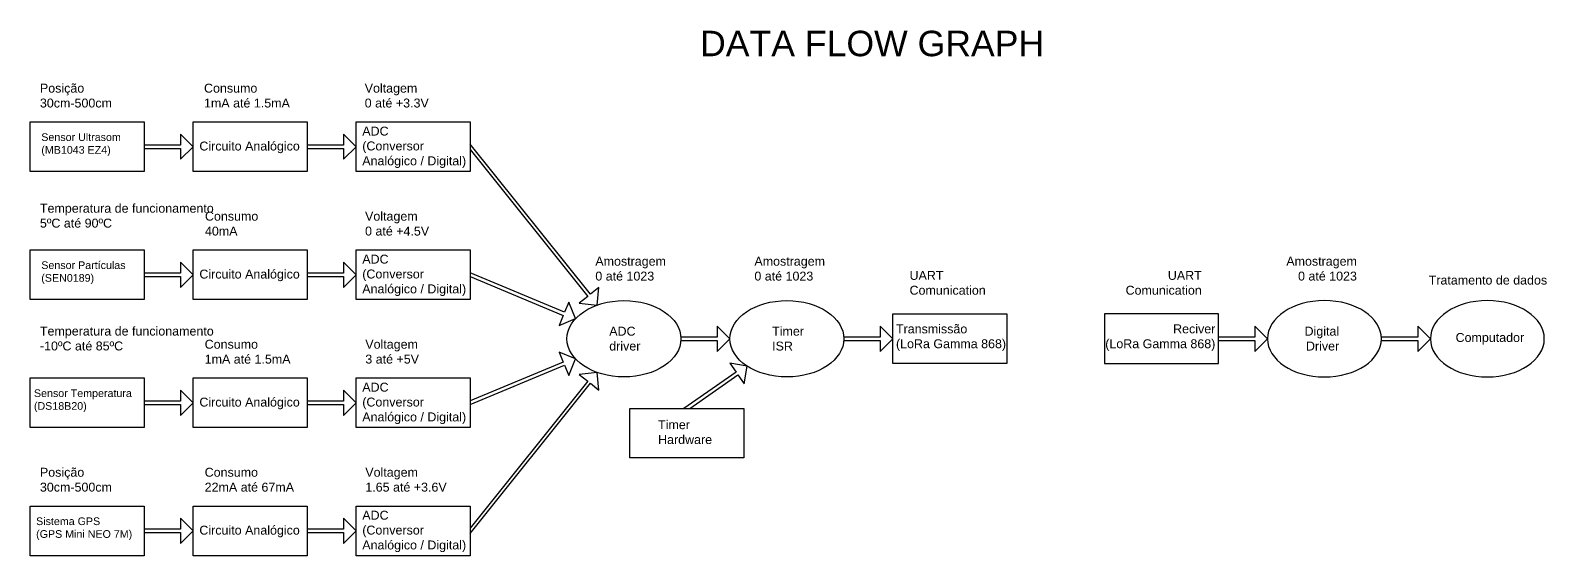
# Model space of a CAD drawing. Header units: millimetres. Extents: x 3638.9 to 3686.5, y 1948.8 to 1978.
# Drawn here: x 3638.93 to 3644.88, y 1948.79 to 1950.85 of the extents above; entities that cross this region are included whole.
import ezdxf

# ---------------------------------------------------------------- set-up
doc = ezdxf.new("R2010")
doc.units = ezdxf.units.MM
doc.layers.add('Paredes', color=7, linetype='Continuous')
doc.layers.add('Texto', color=51, linetype='Continuous')
doc.styles.get("Standard").update_dxf_attribs({"font": 'arial.ttf'})

msp = doc.modelspace()

# ---------------------------------------------------------------- linework, layer by layer
at = {"layer": 'Paredes'}
for points in [[(3638.9292, 1950.4926), (3639.3765, 1950.4926), (3639.3765, 1950.298), (3638.9292, 1950.298)], [(3639.5685, 1950.4926), (3640.0158, 1950.4926), (3640.0158, 1950.298), (3639.5685, 1950.298)], [(3640.2078, 1950.4926), (3640.6551, 1950.4926), (3640.6551, 1950.298), (3640.2078, 1950.298)], [(3638.9292, 1949.9903), (3639.3765, 1949.9903), (3639.3765, 1949.7957), (3638.9292, 1949.7957)], [(3639.5685, 1949.9903), (3640.0158, 1949.9903), (3640.0158, 1949.7957), (3639.5685, 1949.7957)], [(3640.2078, 1949.9903), (3640.6551, 1949.9903), (3640.6551, 1949.7957), (3640.2078, 1949.7957)], [(3642.3139, 1949.7392), (3642.7612, 1949.7392), (3642.7612, 1949.5445), (3642.3139, 1949.5445)], [(3643.5925, 1949.7392), (3643.1452, 1949.7392), (3643.1452, 1949.5445), (3643.5925, 1949.5445)], [(3638.9292, 1949.4881), (3639.3765, 1949.4881), (3639.3765, 1949.2934), (3638.9292, 1949.2934)], [(3639.5685, 1949.4881), (3640.0158, 1949.4881), (3640.0158, 1949.2934), (3639.5685, 1949.2934)], [(3640.2078, 1949.4881), (3640.6551, 1949.4881), (3640.6551, 1949.2934), (3640.2078, 1949.2934)], [(3641.2818, 1949.369), (3641.729, 1949.369), (3641.729, 1949.1744), (3641.2818, 1949.1744)], [(3638.9292, 1948.9858), (3639.3765, 1948.9858), (3639.3765, 1948.7911), (3638.9292, 1948.7911)], [(3639.5685, 1948.9858), (3640.0158, 1948.9858), (3640.0158, 1948.7911), (3639.5685, 1948.7911)], [(3640.2078, 1948.9858), (3640.6551, 1948.9858), (3640.6551, 1948.7911), (3640.2078, 1948.7911)]]:
    msp.add_lwpolyline(points, close=True, dxfattribs=at)
for points in [[(3639.3765, 1950.3887), (3639.5191, 1950.3887), (3639.5191, 1950.3459), (3639.5685, 1950.3953), (3639.5191, 1950.4447), (3639.5191, 1950.4019), (3639.3765, 1950.4019)], [(3640.0158, 1950.3887), (3640.1584, 1950.3887), (3640.1584, 1950.3459), (3640.2078, 1950.3953), (3640.1584, 1950.4447), (3640.1584, 1950.4019), (3640.0158, 1950.4019)], [(3640.6551, 1950.3848), (3641.1171, 1949.8083), (3641.0837, 1949.7815), (3641.1532, 1949.7739), (3641.1608, 1949.8433), (3641.1274, 1949.8165), (3640.6551, 1950.4058)], [(3639.3765, 1949.8864), (3639.5191, 1949.8864), (3639.5191, 1949.8436), (3639.5685, 1949.893), (3639.5191, 1949.9424), (3639.5191, 1949.8996), (3639.3765, 1949.8996)], [(3640.0158, 1949.8864), (3640.1584, 1949.8864), (3640.1584, 1949.8436), (3640.2078, 1949.893), (3640.1584, 1949.9424), (3640.1584, 1949.8996), (3640.0158, 1949.8996)], [(3640.6551, 1949.8859), (3641.0208, 1949.7338), (3641.0044, 1949.6942), (3641.069, 1949.7209), (3641.0423, 1949.7855), (3641.0259, 1949.7459), (3640.6551, 1949.9001)], [(3641.4826, 1949.6353), (3641.6252, 1949.6353), (3641.6252, 1949.5925), (3641.6746, 1949.6419), (3641.6252, 1949.6913), (3641.6252, 1949.6485), (3641.4826, 1949.6485)], [(3642.1219, 1949.6353), (3642.2645, 1949.6353), (3642.2645, 1949.5925), (3642.3139, 1949.6419), (3642.2645, 1949.6913), (3642.2645, 1949.6485), (3642.1219, 1949.6485)], [(3643.5925, 1949.6353), (3643.7351, 1949.6353), (3643.7351, 1949.5925), (3643.7845, 1949.6419), (3643.7351, 1949.6913), (3643.7351, 1949.6485), (3643.5925, 1949.6485)], [(3644.2318, 1949.6353), (3644.3744, 1949.6353), (3644.3744, 1949.5925), (3644.4238, 1949.6419), (3644.3744, 1949.6913), (3644.3744, 1949.6485), (3644.2318, 1949.6485)], [(3640.6551, 1949.3836), (3641.0259, 1949.5378), (3641.0423, 1949.4983), (3641.069, 1949.5629), (3641.0044, 1949.5895), (3641.0208, 1949.55), (3640.6551, 1949.3979)], [(3641.5169, 1949.369), (3641.7062, 1949.5005), (3641.7306, 1949.4653), (3641.743, 1949.5341), (3641.6743, 1949.5465), (3641.6987, 1949.5113), (3641.4938, 1949.369)], [(3640.6551, 1948.8779), (3641.1274, 1949.4672), (3641.1608, 1949.4404), (3641.1532, 1949.5099), (3641.0837, 1949.5022), (3641.1171, 1949.4755), (3640.6551, 1948.899)], [(3639.3765, 1949.3841), (3639.5191, 1949.3841), (3639.5191, 1949.3413), (3639.5685, 1949.3907), (3639.5191, 1949.4401), (3639.5191, 1949.3973), (3639.3765, 1949.3973)], [(3640.0158, 1949.3841), (3640.1584, 1949.3841), (3640.1584, 1949.3413), (3640.2078, 1949.3907), (3640.1584, 1949.4401), (3640.1584, 1949.3973), (3640.0158, 1949.3973)], [(3639.3765, 1948.8819), (3639.5191, 1948.8819), (3639.5191, 1948.8391), (3639.5685, 1948.8885), (3639.5191, 1948.9379), (3639.5191, 1948.895), (3639.3765, 1948.895)], [(3640.0158, 1948.8819), (3640.1584, 1948.8819), (3640.1584, 1948.8391), (3640.2078, 1948.8885), (3640.1584, 1948.9379), (3640.1584, 1948.895), (3640.0158, 1948.895)]]:
    msp.add_lwpolyline(points, dxfattribs=at)
for centre in [(3641.259, 1949.6419), (3641.8983, 1949.6419)]:
    msp.add_ellipse(centre, major_axis=(0.2236, 0), ratio=0.669882, dxfattribs=at)
at = {"layer": 'Paredes', "extrusion": (0, 0, -1)}
for centre in [(3644.0081, 1949.6419), (3644.6474, 1949.6419)]:
    msp.add_ellipse(centre, major_axis=(-0.2236, 0), ratio=0.669882, dxfattribs=at)

# ---------------------------------------------------------------- texts
at = {"layer": 'Paredes', "insert": (3640.5776, 1950.8504), "char_height": 0.1, "attachment_point": 1}
msp.add_mtext_dynamic_manual_height_columns('{\\W8.41784;   }DATA FLOW GRAPH', width=3.288848, gutter_width=12.5, heights=[0], dxfattribs=at)
at = {"layer": 'Texto'}
for s, width, insert, char_height, attachment_point in [('Posição \\P30cm-500cm', 0.664626, (3638.9669, 1950.6426), 0.035, 1), ('Consumo\\P1mA até 1.5mA', 0.664626, (3639.6109, 1950.6426), 0.035, 1), ('Voltagem\\P0 até +3.3V', 0.664626, (3640.2415, 1950.6426), 0.035, 1), ('Sensor Ultrasom\\P(MB1043 EZ4) ', 0.664626, (3638.9723, 1950.448), 0.03, 1), ('ADC\\P(Conversor \\PAnalógico / Digital) ', 0.509006, (3640.232, 1950.4742), 0.035, 1), ('Circuito Analógico ', 0.481655, (3639.5927, 1950.4155), 0.035, 1), ('Temperatura de funcionamento\\P5ºC até 90ºC', 0.664626, (3638.9669, 1950.1715), 0.035, 1), ('Consumo\\P40mA', 0.664626, (3639.6146, 1950.1403), 0.035, 1), ('Voltagem\\P0 até +4.5V', 0.664626, (3640.2429, 1950.1403), 0.035, 1), ('ADC\\P(Conversor \\PAnalógico / Digital) ', 0.509006, (3640.232, 1949.9719), 0.035, 1), ('Amostragem\\P0 até 1023', 0.664626, (3641.1466, 1949.9637), 0.035, 1), ('Amostragem\\P0 até 1023', 0.664626, (3641.7709, 1949.9637), 0.035, 1), ('Amostragem\\P0 até 1023', 0.664626, (3644.1355, 1949.9637), 0.035, 3), ('Sensor Partículas\\P(SEN0189)  ', 0.664626, (3638.9723, 1949.9457), 0.03, 1), ('Circuito Analógico ', 0.481655, (3639.5927, 1949.9132), 0.035, 1), ('UART \\PComunication ', 0.664626, (3642.3798, 1949.9082), 0.035, 1), ('UART \\PComunication ', 0.664626, (3643.5266, 1949.9082), 0.035, 3), ('Tratamento de dados', 0.664626, (3644.882, 1949.8896), 0.035, 3), ('Temperatura de funcionamento\\P-10ºC até 85ºC', 0.664626, (3638.9669, 1949.6896), 0.035, 1), ('ADC\\Pdriver', 0.509006, (3641.2012, 1949.6892), 0.035, 1), ('Timer\\PISR', 0.509006, (3641.8405, 1949.6892), 0.035, 1), ('Transmissão\\P(LoRa Gamma 868)', 0.509006, (3642.3265, 1949.6983), 0.035, 1), ('Reciver\\P(LoRa Gamma 868)', 0.509006, (3643.5799, 1949.6983), 0.035, 3), ('Digital\\PDriver', 0.509006, (3644.0659, 1949.6892), 0.035, 3), ('Computador ', 0.509006, (3644.7918, 1949.6645), 0.035, 3), ('Consumo\\P1mA até 1.5mA', 0.664626, (3639.6135, 1949.638), 0.035, 1), ('Voltagem\\P3 até +5V', 0.664626, (3640.2439, 1949.638), 0.035, 1), ('Sensor Temperatura\\P(DS18B20) ', 0.664626, (3638.9434, 1949.4434), 0.03, 1), ('ADC\\P(Conversor \\PAnalógico / Digital) ', 0.509006, (3640.232, 1949.4696), 0.035, 1), ('Circuito Analógico ', 0.481655, (3639.5927, 1949.411), 0.035, 1), ('Timer\\PHardware ', 0.509006, (3641.3929, 1949.3224), 0.035, 1), ('Posição \\P30cm-500cm', 0.664626, (3638.9669, 1949.1358), 0.035, 1), ('Consumo\\P22mA até 67mA', 0.664626, (3639.6135, 1949.1358), 0.035, 1), ('Voltagem\\P1.65 até +3.6V', 0.664626, (3640.2439, 1949.1358), 0.035, 1), ('ADC\\P(Conversor \\PAnalógico / Digital) ', 0.509006, (3640.232, 1948.9673), 0.035, 1), ('Sistema GPS\\P(GPS Mini NEO 7M) ', 0.664626, (3638.9519, 1948.9411), 0.03, 1), ('Circuito Analógico ', 0.481655, (3639.5927, 1948.9087), 0.035, 1)]:
    msp.add_mtext_dynamic_manual_height_columns(s, width=width, gutter_width=12.5, heights=[0], dxfattribs=dict(at, insert=insert, char_height=char_height, attachment_point=attachment_point))

doc.saveas('drawing.dxf')
